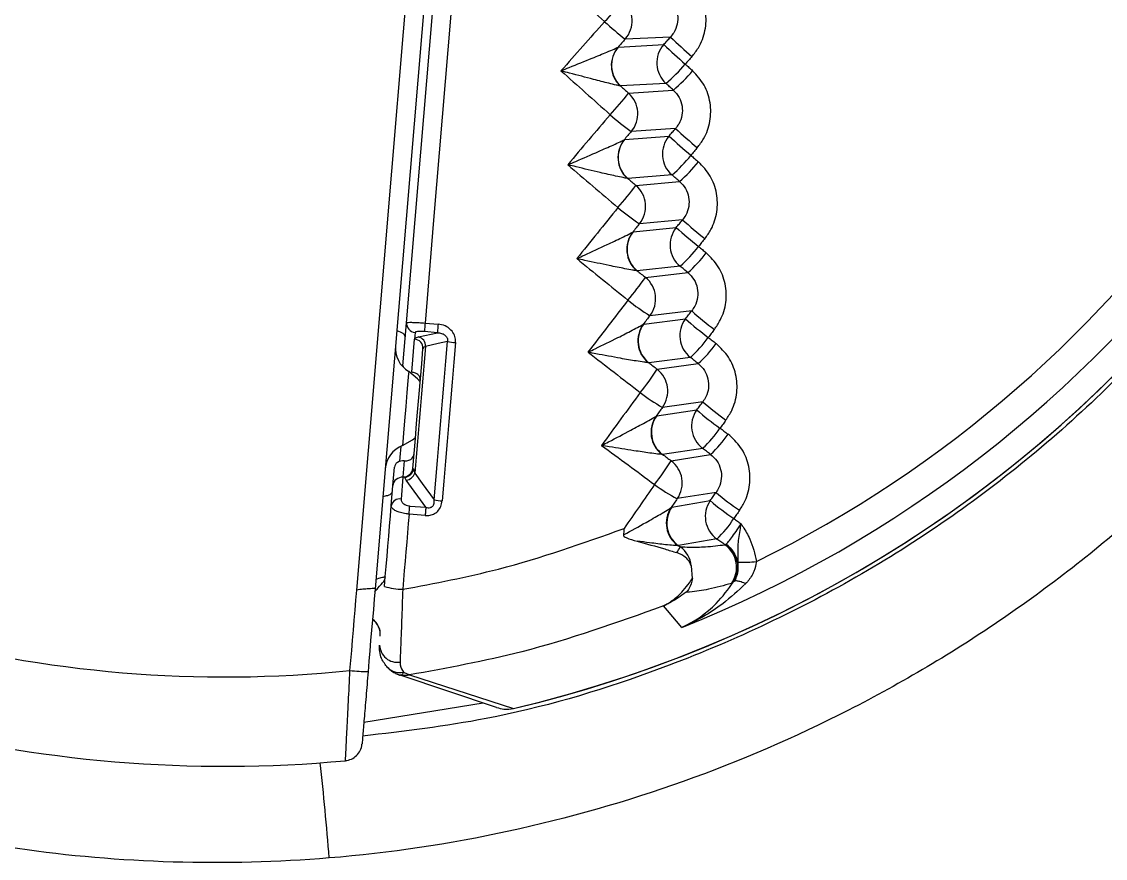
# Model space of a CAD drawing. Extents: x 14.8 to 109.8, y 1.6 to 86.6.
# Drawn here: x 76.716 to 77.893, y 33.568 to 34.477 of the extents above; entities that cross this region are included whole.
import ezdxf

# ---------------------------------------------------------------- set-up
doc = ezdxf.new("R2010")
doc.units = 0
doc.header["$MEASUREMENT"] = 0
doc.layers.add('OBJECT', color=7, linetype='CONTINUOUS')

msp = doc.modelspace()

# ---------------------------------------------------------------- linework, layer by layer
at = {"layer": 'OBJECT'}
for p, q in [((77.4204, 34.4597), (77.3713, 34.4576)), ((77.3635, 34.4488), (77.3639, 34.4489)), ((77.3639, 34.4489), (77.4132, 34.4517)), ((77.3663, 34.4067), (77.3659, 34.4068)), ((77.4155, 34.4095), (77.3663, 34.4067)), ((77.375, 34.399), (77.4235, 34.4022)), ((77.4259, 34.3605), (77.3778, 34.3573)), ((77.3702, 34.3484), (77.3707, 34.3485)), ((77.3707, 34.3485), (77.4188, 34.3523)), ((77.374, 34.3063), (77.3737, 34.3064)), ((77.4222, 34.3101), (77.374, 34.3063)), ((77.3829, 34.2988), (77.4303, 34.3031)), ((77.3799, 34.2482), (77.4267, 34.253)), ((77.4336, 34.2615), (77.3867, 34.2572)), ((77.3794, 34.2481), (77.3799, 34.2482)), ((77.3842, 34.2062), (77.3838, 34.2062)), ((77.431, 34.211), (77.3842, 34.2062)), ((77.3933, 34.1988), (77.4393, 34.2041)), ((77.4435, 34.1626), (77.398, 34.1573)), ((77.13, 34.1029), (77.1339, 34.1497)), ((77.154, 34.1493), (77.1681, 34.1481)), ((77.3909, 34.148), (77.3915, 34.1482)), ((77.3915, 34.1482), (77.4368, 34.154)), ((77.1431, 34.1391), (77.1425, 34.132)), ((77.1467, 34.1343), (77.1673, 34.1388)), ((77.1673, 34.1388), (77.1532, 34.14)), ((77.1395, 34.096), (77.1425, 34.132)), ((77.4421, 34.112), (77.3968, 34.1063)), ((77.3968, 34.1063), (77.3963, 34.1064)), ((77.406, 34.0992), (77.4506, 34.1054)), ((77.4055, 34.0486), (77.4491, 34.0551)), ((77.4556, 34.0639), (77.4117, 34.0578)), ((77.4048, 34.0483), (77.4055, 34.0486)), ((77.1295, 34.0164), (77.1295, 34.0163)), ((77.4118, 34.0068), (77.4112, 34.0068)), ((77.4554, 34.0133), (77.4118, 34.0068)), ((77.4211, 33.9999), (77.464, 34.0068)), ((77.1314, 33.9997), (77.1299, 33.9824)), ((77.1191, 33.9731), (77.1208, 33.993)), ((77.1299, 33.9819), (77.1279, 33.9583)), ((77.1304, 33.9819), (77.1299, 33.9824)), ((77.1299, 33.9824), (77.1299, 33.9819)), ((77.1299, 33.9819), (77.1304, 33.9819)), ((77.1318, 33.9819), (77.1304, 33.9819)), ((77.1407, 33.9915), (77.1415, 33.9909)), ((77.1415, 33.9909), (77.143, 33.9864)), ((77.1173, 33.951), (77.1191, 33.9731)), ((77.1548, 33.9493), (77.1336, 33.9786)), ((77.4699, 33.9655), (77.4278, 33.9587)), ((77.1373, 33.9507), (77.1548, 33.9493)), ((77.4211, 33.949), (77.4219, 33.9493)), ((77.4219, 33.9493), (77.4636, 33.9566)), ((77.1541, 33.9405), (77.1366, 33.9419)), ((77.4709, 33.9149), (77.4291, 33.9077)), ((77.4291, 33.9077), (77.4285, 33.9077)), ((77.4291, 33.9077), (77.4309, 33.9064)), ((77.4796, 33.9087), (77.4807, 33.9092)), ((77.4807, 33.9092), (77.4808, 33.9093)), ((77.4443, 33.8719), (77.4431, 33.8857)), ((77.489, 33.8684), (77.4866, 33.8667)), ((77.2317, 33.7321), (77.1269, 33.7671)), ((77.137, 33.7673), (77.2501, 33.7309)), ((77.0875, 33.7162), (77.2171, 33.737))]:
    msp.add_line(p, q, dxfattribs=at)
at = {"layer": 'OBJECT', "flags": 128}
for points in [[(77.0798, 33.8595), (77.0925, 34.011), (77.1052, 34.1626), (77.1179, 34.3141), (77.1306, 34.4656), (77.1433, 34.617), (77.1561, 34.7684), (77.1688, 34.9198), (77.1815, 35.0711)], [(77.201, 35.0684), (77.1884, 34.9176), (77.1757, 34.7667), (77.163, 34.6158), (77.1504, 34.4649), (77.1377, 34.3139), (77.125, 34.1629), (77.1123, 34.0119), (77.0997, 33.8609)], [(77.1339, 34.1497), (77.1433, 34.2616), (77.1527, 34.3734), (77.1621, 34.4853), (77.1715, 34.5973), (77.1809, 34.7092), (77.1903, 34.8212), (77.1997, 34.9332), (77.2091, 35.0452)], [(77.229, 35.0435), (77.2196, 34.9317), (77.2103, 34.8198), (77.2009, 34.708), (77.1915, 34.5962), (77.1821, 34.4845), (77.1727, 34.3727), (77.1633, 34.261), (77.154, 34.1493)], [(77.4132, 34.4517), (77.4141, 34.4527), (77.415, 34.4537), (77.4159, 34.4547), (77.4168, 34.4557), (77.4177, 34.4567), (77.4186, 34.4577), (77.4195, 34.4587), (77.4204, 34.4597)], [(77.4437, 34.4386), (77.4428, 34.4376), (77.4419, 34.4366), (77.441, 34.4355), (77.4401, 34.4345), (77.4392, 34.4335), (77.4383, 34.4325), (77.4374, 34.4315), (77.4364, 34.4305)], [(77.4364, 34.4305), (77.4374, 34.4296), (77.4385, 34.4287), (77.4395, 34.4278), (77.4405, 34.4269), (77.4415, 34.426), (77.4425, 34.4251), (77.4435, 34.4241), (77.4445, 34.4232)], [(77.4235, 34.4022), (77.4225, 34.4031), (77.4215, 34.404), (77.4205, 34.4049), (77.4195, 34.4059), (77.4185, 34.4068), (77.4175, 34.4077), (77.4165, 34.4086), (77.4155, 34.4095)], [(77.4188, 34.3523), (77.4197, 34.3533), (77.4206, 34.3543), (77.4215, 34.3554), (77.4223, 34.3564), (77.4232, 34.3574), (77.4241, 34.3585), (77.425, 34.3595), (77.4259, 34.3605)], [(77.4496, 34.3397), (77.4487, 34.3387), (77.4479, 34.3376), (77.447, 34.3366), (77.4461, 34.3356), (77.4452, 34.3345), (77.4443, 34.3335), (77.4434, 34.3325), (77.4426, 34.3314)], [(77.4426, 34.3314), (77.4436, 34.3305), (77.4446, 34.3297), (77.4456, 34.3288), (77.4467, 34.3279), (77.4477, 34.327), (77.4487, 34.3261), (77.4497, 34.3252), (77.4508, 34.3244)], [(77.4303, 34.3031), (77.4293, 34.304), (77.4283, 34.3049), (77.4273, 34.3057), (77.4262, 34.3066), (77.4252, 34.3075), (77.4242, 34.3084), (77.4232, 34.3093), (77.4222, 34.3101)], [(77.4267, 34.253), (77.4275, 34.2541), (77.4284, 34.2551), (77.4293, 34.2562), (77.4301, 34.2572), (77.431, 34.2583), (77.4318, 34.2593), (77.4327, 34.2604), (77.4336, 34.2615)], [(77.4578, 34.241), (77.4569, 34.2399), (77.4561, 34.2388), (77.4552, 34.2378), (77.4543, 34.2367), (77.4535, 34.2357), (77.4526, 34.2346), (77.4518, 34.2336), (77.4509, 34.2325)], [(77.4509, 34.2325), (77.4519, 34.2317), (77.453, 34.2308), (77.454, 34.2299), (77.4551, 34.2291), (77.4561, 34.2282), (77.4572, 34.2274), (77.4582, 34.2265), (77.4592, 34.2256)], [(77.4393, 34.2041), (77.4383, 34.205), (77.4373, 34.2058), (77.4362, 34.2067), (77.4352, 34.2076), (77.4341, 34.2084), (77.4331, 34.2093), (77.4321, 34.2101), (77.431, 34.211)], [(77.4368, 34.154), (77.4376, 34.155), (77.4385, 34.1561), (77.4393, 34.1572), (77.4401, 34.1583), (77.441, 34.1593), (77.4418, 34.1604), (77.4426, 34.1615), (77.4435, 34.1626)], [(77.154, 34.1493), (77.1538, 34.1476), (77.1537, 34.146), (77.1536, 34.1445), (77.1535, 34.1432), (77.1534, 34.142), (77.1533, 34.1411), (77.1532, 34.1404), (77.1532, 34.14)], [(77.1681, 34.1481), (77.1679, 34.1464), (77.1678, 34.1449), (77.1677, 34.1434), (77.1676, 34.142), (77.1675, 34.1409), (77.1674, 34.1399), (77.1673, 34.1392), (77.1673, 34.1388)], [(77.4681, 34.1424), (77.4673, 34.1413), (77.4665, 34.1403), (77.4656, 34.1392), (77.4648, 34.1381), (77.464, 34.137), (77.4631, 34.1359), (77.4623, 34.1349), (77.4614, 34.1338)], [(77.1545, 34.124), (77.1531, 34.1068), (77.1517, 34.0896), (77.1502, 34.0724), (77.1488, 34.0552), (77.1473, 34.038), (77.1459, 34.0208), (77.1444, 34.0036), (77.143, 33.9864)], [(77.1784, 34.1292), (77.1683, 34.1271), (77.1545, 34.124)], [(77.1639, 33.9573), (77.1657, 33.9788), (77.1675, 34.0003), (77.1693, 34.0218), (77.1711, 34.0433), (77.1729, 34.0648), (77.1748, 34.0863), (77.1766, 34.1078), (77.1784, 34.1292)], [(77.187, 34.1283), (77.1852, 34.1068), (77.1834, 34.0853), (77.1816, 34.0638), (77.1798, 34.0423), (77.1779, 34.0208), (77.1761, 33.9993), (77.1743, 33.9778), (77.1725, 33.9563)], [(77.4614, 34.1338), (77.4625, 34.133), (77.4636, 34.1321), (77.4646, 34.1313), (77.4657, 34.1305), (77.4668, 34.1296), (77.4678, 34.1288), (77.4689, 34.1279), (77.47, 34.1271)], [(77.1407, 33.9915), (77.1421, 34.0077), (77.1435, 34.0239), (77.1448, 34.0402), (77.1462, 34.0564), (77.1475, 34.0726), (77.1489, 34.0889), (77.1503, 34.1051), (77.1516, 34.1213)], [(77.4506, 34.1054), (77.4495, 34.1062), (77.4485, 34.107), (77.4474, 34.1079), (77.4463, 34.1087), (77.4453, 34.1095), (77.4442, 34.1104), (77.4431, 34.1112), (77.4421, 34.112)], [(77.1362, 34.0967), (77.136, 34.0944), (77.1354, 34.0865), (77.1343, 34.0739), (77.133, 34.0588), (77.1317, 34.0432), (77.1306, 34.0297), (77.1298, 34.0203), (77.1295, 34.0164)], [(77.1486, 34.0856), (77.1459, 34.0888), (77.1362, 34.0967)], [(77.4491, 34.0551), (77.4499, 34.0562), (77.4507, 34.0573), (77.4515, 34.0584), (77.4523, 34.0595), (77.4532, 34.0606), (77.454, 34.0617), (77.4548, 34.0628), (77.4556, 34.0639)], [(77.4807, 34.0441), (77.4799, 34.043), (77.4791, 34.0419), (77.4783, 34.0408), (77.4775, 34.0397), (77.4766, 34.0386), (77.4758, 34.0375), (77.475, 34.0364), (77.4742, 34.0353)], [(77.4742, 34.0353), (77.4753, 34.0345), (77.4764, 34.0337), (77.4774, 34.0329), (77.4785, 34.0321), (77.4796, 34.0313), (77.4807, 34.0304), (77.4818, 34.0296), (77.4829, 34.0288)], [(77.1295, 34.0163), (77.1403, 34.0224), (77.1436, 34.0252)], [(77.1275, 34.0154), (77.1266, 34.0038), (77.1262, 33.9991)], [(77.464, 34.0068), (77.4629, 34.0077), (77.4619, 34.0085), (77.4608, 34.0093), (77.4597, 34.0101), (77.4586, 34.0109), (77.4575, 34.0117), (77.4564, 34.0125), (77.4554, 34.0133)], [(77.143, 33.9864), (77.1509, 33.9753), (77.1639, 33.9573)], [(77.4636, 33.9566), (77.4644, 33.9577), (77.4652, 33.9588), (77.466, 33.9599), (77.4668, 33.961), (77.4676, 33.9621), (77.4683, 33.9633), (77.4691, 33.9644), (77.4699, 33.9655)], [(77.1099, 33.8633), (77.1108, 33.8743), (77.1117, 33.8852), (77.1127, 33.8962), (77.1136, 33.9071), (77.1145, 33.9181), (77.1154, 33.929), (77.1163, 33.94), (77.1173, 33.951)], [(77.1366, 33.9419), (77.1367, 33.9432), (77.1368, 33.9445), (77.1369, 33.9457), (77.137, 33.9469), (77.1371, 33.948), (77.1372, 33.949), (77.1372, 33.9499), (77.1373, 33.9507)], [(77.1548, 33.9493), (77.1547, 33.9485), (77.1547, 33.9475), (77.1546, 33.9465), (77.1545, 33.9454), (77.1544, 33.9442), (77.1543, 33.943), (77.1542, 33.9417), (77.1541, 33.9405)], [(77.1366, 33.9419), (77.1357, 33.9317), (77.1349, 33.9215), (77.134, 33.9113), (77.1331, 33.9011), (77.1323, 33.8909), (77.1314, 33.8807), (77.1306, 33.8705), (77.1297, 33.8603)], [(77.4955, 33.9461), (77.4947, 33.945), (77.4939, 33.9438), (77.4931, 33.9427), (77.4923, 33.9416), (77.4915, 33.9405), (77.4907, 33.9394), (77.4899, 33.9383), (77.4891, 33.9371)], [(77.4891, 33.9371), (77.4902, 33.9364), (77.4912, 33.9357), (77.4922, 33.935), (77.4932, 33.9343), (77.4942, 33.9335), (77.4952, 33.9328), (77.4962, 33.9321), (77.4972, 33.9314)], [(77.4796, 33.9087), (77.4785, 33.9095), (77.4774, 33.9102), (77.4763, 33.911), (77.4752, 33.9118), (77.4741, 33.9126), (77.473, 33.9134), (77.4719, 33.9141), (77.4709, 33.9149)], [(77.0724, 33.7721), (77.0733, 33.783), (77.0743, 33.794), (77.0752, 33.8049), (77.0761, 33.8158), (77.077, 33.8267), (77.0779, 33.8377), (77.0788, 33.8486), (77.0798, 33.8595)], [(77.0997, 33.8609), (77.0987, 33.8497), (77.0978, 33.8384), (77.0968, 33.8271), (77.0959, 33.8159), (77.0949, 33.8046), (77.094, 33.7934), (77.093, 33.7821), (77.0921, 33.7708)], [(77.4328, 33.8189), (77.4172, 33.8371), (77.4128, 33.8422)]]:
    msp.add_lwpolyline(points, dxfattribs=at)
at = {"layer": 'OBJECT'}
for centre, radius, start, end in [((76.9343, 35.0682), 1.378, 350.03, 254.0355), ((76.9343, 35.0682), 1.3741, 355.2018, 247.118), ((76.9343, 35.0682), 1.374, 283.2857, 247.118), ((76.9343, 35.0682), 1.3451, 291.7504, 58.6533), ((76.9343, 35.0682), 1.3126, 296.1985, 54.2052), ((76.9343, 35.0682), 1.3741, 283.2857, 355.2018), ((77.0107, 34.8018), 0.4692, 316.118, 319.8615), ((77.3486, 34.4775), 0.0302, 318.6946, 46.3752), ((77.5825, 34.7294), 0.3443, 227.2716, 232.1514), ((78.1922, 35.2855), 1.1303, 226.9362, 228.5315), ((77.3864, 34.4291), 0.0302, 139.1517, 227.5046), ((77.3866, 34.429), 0.0302, 138.7103, 227.6936), ((77.4358, 34.4318), 0.0302, 138.7098, 227.694), ((78.1259, 35.2114), 1.0418, 226.8291, 228.5599), ((77.305, 34.5403), 0.1713, 310.1783, 320.1075), ((77.3147, 34.5316), 0.1691, 310.0707, 320.1325), ((77.052, 34.6547), 0.412, 317.337, 321.6222), ((77.3547, 34.3766), 0.0302, 320.0288, 47.708), ((77.5447, 34.5894), 0.286, 228.4231, 234.2834), ((77.8798, 34.8541), 0.6706, 227.3962, 230.0966), ((77.3936, 34.3291), 0.0302, 140.5625, 228.8058), ((77.3938, 34.3291), 0.0302, 140.043, 229.0273), ((77.4419, 34.3329), 0.0302, 140.0426, 229.0277), ((77.8524, 34.822), 0.6392, 227.2907, 230.1237), ((77.3193, 34.4292), 0.1574, 310.8311, 321.5807), ((77.3289, 34.4209), 0.1554, 310.7222, 321.6072), ((77.0849, 34.5206), 0.3715, 318.5661, 323.3433), ((77.3632, 34.276), 0.0302, 321.3624, 49.0416), ((77.5213, 34.46), 0.2434, 229.5689, 236.4371), ((77.4502, 34.2342), 0.0302, 141.3773, 230.3603), ((77.7363, 34.5938), 0.4604, 227.742, 231.6914), ((77.7532, 34.6145), 0.4762, 227.8468, 231.6648), ((77.4032, 34.2294), 0.0302, 141.974, 230.1073), ((77.4035, 34.2294), 0.0302, 141.3759, 230.3609), ((77.3345, 34.3201), 0.1456, 311.5008, 323.0487), ((77.3442, 34.3121), 0.144, 311.3911, 323.0739), ((77.1131, 34.3949), 0.3419, 319.8051, 325.0227), ((77.3741, 34.1756), 0.0302, 322.6956, 50.3747), ((77.5082, 34.3378), 0.2114, 230.7137, 238.6065), ((77.6889, 34.4378), 0.3688, 228.2865, 233.2372), ((77.1438, 34.149), 0.00992, 175.6431, 265.6374), ((77.4152, 34.13), 0.0302, 143.3859, 231.4099), ((77.4155, 34.13), 0.0302, 142.7103, 231.6939), ((77.4608, 34.1357), 0.0302, 142.7102, 231.694), ((77.6761, 34.4215), 0.359, 228.1806, 233.2664), ((77.1517, 34.1224), 0.03, 175.2018, 238.8875), ((77.1417, 34.1221), 0.00992, 355.6423, 85.6379), ((77.1442, 34.1243), 0.0104, 358.7368, 75.8963), ((77.1953, 34.2386), 0.1107, 261.1992, 265.6864), ((77.3509, 34.2126), 0.1358, 312.1896, 324.5065), ((77.3606, 34.205), 0.1343, 312.0796, 324.532), ((77.1393, 34.2746), 0.3193, 321.0491, 326.6669), ((77.3873, 34.0755), 0.0302, 324.0291, 51.7082), ((77.5028, 34.2206), 0.1865, 231.8578, 240.7903), ((77.4735, 34.0374), 0.0302, 144.0433, 233.0271), ((77.6435, 34.2757), 0.2941, 228.6102, 234.8433), ((77.6538, 34.2896), 0.3004, 228.715, 234.8158), ((77.4295, 34.0309), 0.0302, 144.7973, 232.7149), ((77.4299, 34.0309), 0.0302, 144.0429, 233.0275), ((77.3687, 34.1066), 0.1273, 312.8946, 325.9577), ((77.3785, 34.0993), 0.126, 312.7843, 325.9827), ((77.1405, 33.9884), 0.03, 111.5161, 175.2018), ((77.164, 34.1589), 0.3023, 322.3047, 328.2694), ((77.403, 33.9758), 0.0302, 325.3624, 53.0415), ((77.1308, 33.9924), 0.00998, 265.0927, 355.0919), ((77.1311, 33.9912), 0.0128, 281.3735, 337.9123), ((77.5035, 34.1071), 0.1666, 232.9997, 242.987), ((77.1263, 33.9492), 0.00923, 80.0708, 168.9283), ((77.6356, 34.157), 0.2532, 229.1324, 236.399), ((77.1794, 34.0491), 0.0931, 260.4449, 265.7794), ((77.4462, 33.9322), 0.0303, 146.2079, 234.0213), ((77.4467, 33.9322), 0.0302, 145.3766, 234.3598), ((77.4884, 33.9394), 0.0302, 145.3765, 234.3599), ((77.6267, 34.1443), 0.2487, 229.0273, 236.4277), ((77.3882, 34.0017), 0.1199, 313.6176, 327.4027), ((77.3885, 33.9271), 0.0473, 325.0424, 333.9805), ((77.4133, 33.8821), 0.03, 6.9345, 54.0622), ((77.462, 33.8842), 0.0302, 324.5027, 54.3426), ((77.4634, 33.8844), 0.0302, 328.0088, 55.0878), ((77.5, 34.0025), 0.1129, 266.9984, 277.0293), ((77.1309, 33.934), 0.0737, 253.4391, 269.074), ((77.0854, 33.811), 0.02, 355.2018, 54.8799), ((77.0857, 33.8115), 0.0197, 355.3279, 55.3245), ((76.9364, 35.0931), 1.328, 254.5248, 275.8788), ((77.1238, 33.8003), 0.0192, 181.925, 279.1171), ((77.0981, 34.0198), 0.249, 264.0788, 268.6168), ((77.1264, 33.7883), 0.0184, 224.9546, 282.6927), ((77.1307, 33.7868), 0.0198, 244.3159, 263.0909), ((77.1319, 33.7971), 0.0302, 263.307, 279.7977), ((76.936, 35.0882), 1.4201, 255.0928, 275.3108), ((73.7906, 33.315), 3.2691, 4.4502, 6.27), ((77.0674, 33.6743), 0.00000703, 263.6158, 287.8054)]:
    msp.add_arc(centre, radius, start, end, dxfattribs=at)
for centre, major_axis, ratio, start_param, end_param in [((79.1115, 34.8855), (20.3359, -18.9419), 0.054031, 4.673424, 4.676002), ((79.6863, 34.8372), (14.4234, 16.0408), 0.069645, 1.655781, 1.6591), ((79.7086, 34.8173), (14.421, 16.0108), 0.069677, 1.655899, 1.656443), ((79.0327, 34.8921), (21.4072, -19.0303), 0.052421, 4.678087, 4.680588), ((79.0526, 34.9144), (21.4098, -19.0004), 0.052395, 4.680093, 4.6805), ((79.7202, 34.8344), (13.8065, 16.0941), 0.070854, 1.659966, 1.663341), ((79.743, 34.815), (13.8042, 16.0641), 0.070892, 1.660084, 1.660638), ((78.9474, 34.8992), (22.5468, -19.1245), 0.050784, 4.682769, 4.685191), ((78.9668, 34.922), (22.5494, -19.0946), 0.050755, 4.684713, 4.685107), ((79.752, 34.8317), (13.2099, 16.1456), 0.072024, 1.664101, 1.667531), ((79.7752, 34.8128), (13.2075, 16.1156), 0.072069, 1.664218, 1.664783), ((78.8549, 34.907), (23.7627, -19.2252), 0.049119, 4.687465, 4.689808), ((78.8738, 34.9302), (23.7653, -19.1953), 0.049087, 4.689347, 4.689729), ((79.7817, 34.8292), (12.6319, 16.1955), 0.073156, 1.668184, 1.671668), ((79.8053, 34.8109), (12.6295, 16.1656), 0.073207, 1.668301, 1.668876), ((78.7543, 34.9155), (25.0644, -19.333), 0.047428, 4.692175, 4.694437), ((77.14, 34.1021), (0.00996, -0.00084), 0.612418, 3.141593, 3.362164), ((78.7726, 34.9391), (25.067, -19.3031), 0.047394, 4.693994, 4.694362), ((79.8096, 34.8269), (12.071, 16.244), 0.074248, 1.672213, 1.675748), ((79.8336, 34.8091), (12.0686, 16.214), 0.074305, 1.67233, 1.672914), ((78.6445, 34.9247), (26.4628, -19.449), 0.045712, 4.696895, 4.699075), ((78.6623, 34.9487), (26.4654, -19.4191), 0.045676, 4.69865, 4.699004), ((77.1307, 33.9922), (0.00996, -0.00084), 0.756736, 1.570796, 3.141593), ((77.1291, 33.9722), (0.00996, -0.00084), 0.972782, 1.570796, 3.141593), ((79.8356, 34.8247), (11.5259, 16.2911), 0.0753, 1.676185, 1.679115), ((79.86, 34.8075), (11.5235, 16.2611), 0.075364, 1.676301, 1.676895)]:
    msp.add_ellipse(centre, major_axis=major_axis, ratio=ratio, start_param=start_param, end_param=end_param, dxfattribs=at)
for points, knots in [([(77.0499, 33.5686), (76.9938, 33.564), (76.9373, 33.5625), (76.8233, 33.5659), (76.767, 33.5708), (76.5999, 33.5946), (76.491, 33.6227), (76.2782, 33.7039), (76.1782, 33.7557), (76.0379, 33.8492), (75.9927, 33.883), (75.9056, 33.9563), (75.8645, 33.9951), (75.7483, 34.1175), (75.6804, 34.2071), (75.6078, 34.3293), (75.5939, 34.3541), (75.5678, 34.4043), (75.5555, 34.4297), (75.5208, 34.5066), (75.5006, 34.559), (75.466, 34.666), (75.4516, 34.7206), (75.4346, 34.8041), (75.4297, 34.8322), (75.4216, 34.8883), (75.4183, 34.9164), (75.4108, 35.0008), (75.409, 35.0573), (75.4117, 35.1705), (75.4163, 35.2275), (75.424, 35.284)], [0, 0, 0, 0, 0.0625, 0.0625, 0.125, 0.125, 0.25, 0.25, 0.375, 0.375, 0.4375, 0.4375, 0.5, 0.5, 0.625, 0.625, 0.65625, 0.65625, 0.6875, 0.6875, 0.75, 0.75, 0.8125, 0.8125, 0.84375, 0.84375, 0.875, 0.875, 0.9375, 0.9375, 1, 1, 1, 1]), ([(77.4437, 34.4386), (77.4462, 34.4417), (77.4528, 34.4501), (77.459, 34.4668), (77.4596, 34.4871), (77.4537, 34.5069), (77.4448, 34.5171), (77.4404, 34.5222)], [0, 0, 0, 0, 0.128855, 0.347093, 0.564711, 0.782358, 1, 1, 1, 1]), ([(77.419, 34.5015), (77.4212, 34.4989), (77.4256, 34.4939), (77.4286, 34.484), (77.4282, 34.4738), (77.425, 34.4655), (77.4217, 34.4613), (77.4204, 34.4597)], [0, 0, 0, 0, 0.216854, 0.433659, 0.651076, 0.870159, 1, 1, 1, 1]), ([(78.1779, 34.4744), (78.1736, 34.4654), (78.1518, 34.4204), (78.0894, 34.3092), (77.9729, 34.1523), (77.8052, 33.991), (77.6124, 33.8605), (77.4148, 33.7711), (77.2374, 33.7187), (77.1312, 33.7062), (77.0862, 33.7009)], [0, 0, 0, 0, 0.021473, 0.107444, 0.273232, 0.43902, 0.604807, 0.770594, 0.90296, 1, 1, 1, 1]), ([(77.3015, 34.4232), (77.3016, 34.4232), (77.3046, 34.4244), (77.3161, 34.429), (77.3331, 34.4359), (77.3496, 34.4427), (77.3578, 34.4462), (77.3618, 34.448), (77.3628, 34.4485), (77.3635, 34.4488)], [0, 0, 0, 0, 0.0041172, 0.1284355, 0.4891971, 0.7338988, 0.8761244, 0.9195606, 1, 1, 1, 1]), ([(78.2896, 34.4181), (78.2609, 34.3587), (78.2284, 34.3015), (78.1741, 34.2191), (78.155, 34.192), (78.1154, 34.1397), (78.0948, 34.1142), (78.0309, 34.0402), (77.9853, 33.9938), (77.9124, 33.9287), (77.8874, 33.9077), (77.8359, 33.8673), (77.8092, 33.8477), (77.7278, 33.7919), (77.6716, 33.7586), (77.5557, 33.6995), (77.4959, 33.6737), (77.3727, 33.6297), (77.309, 33.6115), (77.1806, 33.5837), (77.1157, 33.574), (77.0499, 33.5686)], [0, 0, 0, 0, 0.125, 0.125, 0.1875, 0.1875, 0.25, 0.25, 0.375, 0.375, 0.4375, 0.4375, 0.5, 0.5, 0.625, 0.625, 0.75, 0.75, 0.875, 0.875, 1, 1, 1, 1]), ([(77.3659, 34.4068), (77.3652, 34.4069), (77.3642, 34.4071), (77.36, 34.408), (77.3515, 34.4101), (77.3343, 34.4145), (77.3167, 34.4191), (77.3048, 34.4223), (77.3016, 34.4232), (77.3015, 34.4232)], [0, 0, 0, 0, 0.080384, 0.12385, 0.26605, 0.510738, 0.871541, 0.995883, 1, 1, 1, 1]), ([(77.4496, 34.3397), (77.452, 34.3429), (77.4585, 34.3514), (77.4643, 34.3683), (77.4645, 34.3886), (77.4581, 34.4083), (77.449, 34.4183), (77.4445, 34.4232)], [0, 0, 0, 0, 0.129202, 0.34752, 0.565062, 0.782531, 1, 1, 1, 1]), ([(77.4235, 34.4022), (77.4258, 34.3997), (77.4304, 34.3948), (77.4335, 34.3849), (77.4334, 34.3748), (77.4304, 34.3664), (77.4271, 34.3621), (77.4259, 34.3605)], [0, 0, 0, 0, 0.216442, 0.432968, 0.650363, 0.8697, 1, 1, 1, 1]), ([(77.3089, 34.3211), (77.309, 34.3212), (77.3119, 34.3224), (77.3231, 34.3272), (77.3399, 34.3345), (77.3563, 34.3418), (77.3645, 34.3455), (77.3685, 34.3474), (77.3695, 34.348), (77.3702, 34.3484)], [0, 0, 0, 0, 0.004121, 0.124212, 0.486455, 0.732579, 0.875515, 0.918975, 1, 1, 1, 1]), ([(77.4578, 34.241), (77.4601, 34.2442), (77.4664, 34.2529), (77.4718, 34.2699), (77.4715, 34.2902), (77.4647, 34.3097), (77.4554, 34.3195), (77.4508, 34.3244)], [0, 0, 0, 0, 0.129539, 0.347951, 0.565414, 0.782707, 1, 1, 1, 1]), ([(77.3737, 34.3064), (77.3729, 34.3065), (77.3718, 34.3066), (77.3676, 34.3075), (77.359, 34.3093), (77.3416, 34.3133), (77.3239, 34.3175), (77.312, 34.3204), (77.309, 34.3211), (77.3089, 34.3211)], [0, 0, 0, 0, 0.0809673, 0.1244583, 0.2673624, 0.5134741, 0.8757634, 0.9958776, 1, 1, 1, 1]), ([(77.4303, 34.3031), (77.4327, 34.3007), (77.4373, 34.2958), (77.4407, 34.286), (77.4408, 34.2759), (77.438, 34.2674), (77.4348, 34.2631), (77.4336, 34.2615)], [0, 0, 0, 0, 0.216022, 0.432261, 0.649647, 0.869245, 1, 1, 1, 1]), ([(77.3187, 34.2193), (77.3188, 34.2193), (77.3215, 34.2206), (77.3326, 34.2256), (77.3492, 34.2333), (77.3655, 34.241), (77.3736, 34.245), (77.3776, 34.2471), (77.3787, 34.2477), (77.3794, 34.2481)], [0, 0, 0, 0, 0.004126, 0.12037, 0.483936, 0.731358, 0.874949, 0.918425, 1, 1, 1, 1]), ([(77.3838, 34.2062), (77.383, 34.2063), (77.3819, 34.2064), (77.3776, 34.2071), (77.3689, 34.2087), (77.3514, 34.2123), (77.3336, 34.216), (77.3217, 34.2186), (77.3188, 34.2193), (77.3187, 34.2193)], [0, 0, 0, 0, 0.081502, 0.125018, 0.268574, 0.515982, 0.879601, 0.995871, 1, 1, 1, 1]), ([(77.4681, 34.1424), (77.4704, 34.1457), (77.4765, 34.1546), (77.4816, 34.1717), (77.4808, 34.192), (77.4735, 34.2113), (77.464, 34.2209), (77.4592, 34.2256)], [0, 0, 0, 0, 0.129876, 0.348388, 0.565779, 0.782887, 1, 1, 1, 1]), ([(77.4393, 34.2041), (77.4417, 34.2017), (77.4465, 34.197), (77.4501, 34.1873), (77.4504, 34.1772), (77.4477, 34.1686), (77.4446, 34.1642), (77.4435, 34.1626)], [0, 0, 0, 0, 0.2155832, 0.4315443, 0.6489178, 0.8687918, 1, 1, 1, 1]), ([(77.1339, 34.1497), (77.1341, 34.1498), (77.1344, 34.15), (77.137, 34.1502), (77.1415, 34.1501), (77.1474, 34.1498), (77.1518, 34.1495), (77.154, 34.1493)], [0, 0, 0, 0, 0.15754, 0.37138, 0.581335, 0.790213, 1, 1, 1, 1]), ([(77.187, 34.1283), (77.187, 34.1289), (77.1871, 34.1316), (77.1861, 34.1365), (77.1822, 34.1423), (77.1759, 34.1468), (77.1707, 34.1477), (77.1681, 34.1481)], [0, 0, 0, 0, 0.065932, 0.260665, 0.484644, 0.743024, 1, 1, 1, 1]), ([(77.3309, 34.1177), (77.331, 34.1178), (77.3336, 34.119), (77.3445, 34.1243), (77.3609, 34.1323), (77.3771, 34.1405), (77.3851, 34.1448), (77.3891, 34.1469), (77.3902, 34.1476), (77.3909, 34.148)], [0, 0, 0, 0, 0.004131, 0.116918, 0.481651, 0.73024, 0.874432, 0.917924, 1, 1, 1, 1]), ([(77.1326, 34.1341), (77.1323, 34.1351), (77.1316, 34.1371), (77.1278, 34.1396), (77.124, 34.1407), (77.1232, 34.141)], [0, 0, 0, 0, 0.437835, 0.876053, 1, 1, 1, 1]), ([(77.1532, 34.14), (77.1521, 34.1401), (77.1499, 34.1402), (77.1469, 34.1402), (77.1446, 34.1399), (77.1433, 34.1395), (77.1432, 34.1392), (77.1431, 34.1391)], [0, 0, 0, 0, 0.20787, 0.415641, 0.625758, 0.840979, 1, 1, 1, 1]), ([(77.1673, 34.1388), (77.1689, 34.1387), (77.1715, 34.1384), (77.1744, 34.1371), (77.1762, 34.1358), (77.1772, 34.1346), (77.1781, 34.1329), (77.1785, 34.1315), (77.1785, 34.1302), (77.1784, 34.1296), (77.1784, 34.1292)], [0, 0, 0, 0, 0.290909, 0.488469, 0.556801, 0.6924, 0.763928, 0.894916, 0.93884, 1, 1, 1, 1]), ([(77.1425, 34.132), (77.1426, 34.1323), (77.1429, 34.1332), (77.1452, 34.1339), (77.1467, 34.1343)], [0, 0, 0, 0, 0.34224, 1, 1, 1, 1]), ([(77.1545, 34.124), (77.1535, 34.1235), (77.1519, 34.1227), (77.1517, 34.1217), (77.1516, 34.1213)], [0, 0, 0, 0, 0.657035, 1, 1, 1, 1]), ([(77.4807, 34.0441), (77.4829, 34.0475), (77.4888, 34.0565), (77.4935, 34.0737), (77.4922, 34.094), (77.4845, 34.1131), (77.4748, 34.1225), (77.47, 34.1271)], [0, 0, 0, 0, 0.13021, 0.348832, 0.566151, 0.78307, 1, 1, 1, 1]), ([(77.3963, 34.1064), (77.3955, 34.1064), (77.3944, 34.1065), (77.39, 34.1071), (77.3812, 34.1084), (77.3636, 34.1115), (77.3458, 34.1148), (77.3339, 34.1171), (77.331, 34.1177), (77.3309, 34.1177)], [0, 0, 0, 0, 0.081995, 0.125537, 0.269684, 0.518259, 0.88305, 0.99587, 1, 1, 1, 1]), ([(77.4506, 34.1054), (77.453, 34.103), (77.4579, 34.0984), (77.4616, 34.0888), (77.4622, 34.0787), (77.4597, 34.0701), (77.4567, 34.0656), (77.4556, 34.0639)], [0, 0, 0, 0, 0.215132, 0.430796, 0.648171, 0.86834, 1, 1, 1, 1]), ([(77.1488, 34.0878), (77.1487, 34.089), (77.1484, 34.0916), (77.1461, 34.0938), (77.1436, 34.0951), (77.1418, 34.0956), (77.1403, 34.0959), (77.1396, 34.0959), (77.1395, 34.096)], [0, 0, 0, 0, 0.322771, 0.65479, 0.780404, 0.90706, 0.979678, 1, 1, 1, 1]), ([(77.3456, 34.0165), (77.3457, 34.0165), (77.3482, 34.0178), (77.3589, 34.0233), (77.375, 34.0317), (77.391, 34.0404), (77.3991, 34.0448), (77.403, 34.0472), (77.4041, 34.0479), (77.4048, 34.0483)], [0, 0, 0, 0, 0.0041374, 0.1138776, 0.4796134, 0.7292368, 0.873963, 0.9174684, 1, 1, 1, 1]), ([(77.4955, 33.9461), (77.4976, 33.9495), (77.5033, 33.9586), (77.5076, 33.976), (77.5059, 33.9963), (77.4978, 34.0152), (77.4878, 34.0243), (77.4829, 34.0288)], [0, 0, 0, 0, 0.130547, 0.349286, 0.566537, 0.78326, 1, 1, 1, 1]), ([(77.1314, 33.9997), (77.1318, 33.9997), (77.1329, 33.9996), (77.1347, 33.9998), (77.1375, 34.0006), (77.1407, 34.0026), (77.1416, 34.0057), (77.1421, 34.0074)], [0, 0, 0, 0, 0.058371, 0.134694, 0.281013, 0.610761, 1, 1, 1, 1]), ([(77.4112, 34.0068), (77.4104, 34.0069), (77.4092, 34.0069), (77.4048, 34.0073), (77.396, 34.0085), (77.3782, 34.0111), (77.3603, 34.014), (77.3485, 34.016), (77.3457, 34.0165), (77.3456, 34.0165)], [0, 0, 0, 0, 0.082442, 0.126001, 0.270681, 0.520289, 0.886094, 0.99586, 1, 1, 1, 1]), ([(77.464, 34.0068), (77.4665, 34.0046), (77.4715, 34), (77.4754, 33.9906), (77.4762, 33.9804), (77.4739, 33.9718), (77.471, 33.9672), (77.4699, 33.9655)], [0, 0, 0, 0, 0.214666, 0.43003, 0.647409, 0.867885, 1, 1, 1, 1]), ([(77.1318, 33.9819), (77.1328, 33.982), (77.1349, 33.9824), (77.1378, 33.9842), (77.14, 33.9867), (77.1411, 33.989), (77.1414, 33.9905), (77.1414, 33.9908), (77.1415, 33.9909)], [0, 0, 0, 0, 0.226114, 0.452163, 0.680672, 0.918735, 0.988825, 1, 1, 1, 1]), ([(77.1336, 33.9786), (77.133, 33.9797), (77.1323, 33.9807), (77.1318, 33.9818), (77.1318, 33.9819)], [0, 0, 0, 0, 0.966996, 1, 1, 1, 1]), ([(77.1081, 33.9612), (77.11, 33.9615), (77.1144, 33.9623), (77.1178, 33.9642), (77.1183, 33.9657), (77.1185, 33.9662)], [0, 0, 0, 0, 0.311951, 0.725436, 1, 1, 1, 1]), ([(77.1279, 33.9583), (77.128, 33.9573), (77.1282, 33.9554), (77.1304, 33.9531), (77.1333, 33.9515), (77.1357, 33.9509), (77.137, 33.9508), (77.1373, 33.9507)], [0, 0, 0, 0, 0.299664, 0.565114, 0.758956, 0.953599, 1, 1, 1, 1]), ([(77.1366, 33.9419), (77.136, 33.942), (77.1333, 33.9422), (77.1286, 33.9431), (77.1231, 33.9449), (77.1202, 33.9465), (77.1181, 33.9484), (77.1172, 33.9497), (77.1173, 33.9507), (77.1173, 33.951)], [0, 0, 0, 0, 0.049252, 0.254229, 0.452444, 0.67539, 0.713802, 0.941349, 1, 1, 1, 1]), ([(77.1541, 33.9405), (77.1554, 33.9404), (77.1585, 33.9403), (77.1634, 33.9417), (77.1681, 33.945), (77.1715, 33.9501), (77.1722, 33.9542), (77.1725, 33.9563)], [0, 0, 0, 0, 0.150609, 0.340995, 0.543487, 0.772417, 1, 1, 1, 1]), ([(77.1548, 33.9493), (77.1556, 33.9491), (77.1573, 33.9487), (77.1594, 33.9489), (77.1611, 33.9497), (77.1622, 33.9505), (77.1632, 33.9519), (77.164, 33.9542), (77.164, 33.9561), (77.1639, 33.9573)], [0, 0, 0, 0, 0.1634634, 0.3497169, 0.4152453, 0.533404, 0.6203879, 0.7523825, 1, 1, 1, 1]), ([(77.3694, 33.9193), (77.3696, 33.9194), (77.3778, 33.9239), (77.3916, 33.9315), (77.4074, 33.9406), (77.4154, 33.9453), (77.4193, 33.9477), (77.4204, 33.9485), (77.4211, 33.949)], [0, 0, 0, 0, 0.010246, 0.418479, 0.697466, 0.859174, 0.907633, 1, 1, 1, 1]), ([(77.1297, 33.8603), (77.1646, 33.8669), (77.2464, 33.8823), (77.325, 33.9103), (77.37, 33.9263)], [0, 0, 0, 0, 0.425991, 1, 1, 1, 1]), ([(77.37, 33.9263), (77.37, 33.9261), (77.3698, 33.9238), (77.3696, 33.9214), (77.3694, 33.9193)], [0, 0, 0, 0, 0.090996, 1, 1, 1, 1]), ([(77.4808, 33.9093), (77.4811, 33.9096), (77.4823, 33.9106), (77.4853, 33.9142), (77.4902, 33.9208), (77.4944, 33.927), (77.4967, 33.9306), (77.4972, 33.9314)], [0, 0, 0, 0, 0.105876, 0.378061, 0.650347, 0.922853, 1, 1, 1, 1]), ([(77.4941, 33.8898), (77.4938, 33.8962), (77.4934, 33.908), (77.4955, 33.9219), (77.4969, 33.9296), (77.4972, 33.9313), (77.4972, 33.9314)], [0, 0, 0, 0, 0.485704, 0.887957, 0.994911, 1, 1, 1, 1]), ([(77.4972, 33.9314), (77.4972, 33.9313), (77.4979, 33.9302), (77.4986, 33.9291), (77.5019, 33.9239), (77.509, 33.9121), (77.5119, 33.8988), (77.5138, 33.8905)], [0, 0, 0, 0, 0.006286, 0.086229, 0.086339, 0.428299, 1, 1, 1, 1]), ([(77.3694, 33.9193), (77.3693, 33.9191), (77.3693, 33.9188), (77.3696, 33.9182), (77.3706, 33.9172), (77.3754, 33.9149), (77.3802, 33.9137), (77.3841, 33.9126)], [0, 0, 0, 0, 0.032868, 0.065762, 0.115512, 0.26537, 1, 1, 1, 1]), ([(77.3841, 33.9126), (77.3943, 33.9098), (77.4089, 33.9057), (77.4229, 33.9014), (77.4272, 33.9001)], [0, 0, 0, 0, 0.689486, 1, 1, 1, 1]), ([(77.4285, 33.9077), (77.4277, 33.9077), (77.4265, 33.9077), (77.422, 33.908), (77.4131, 33.9089), (77.3994, 33.9106), (77.3887, 33.912), (77.3841, 33.9126)], [0, 0, 0, 0, 0.116671, 0.178041, 0.382475, 0.735271, 1, 1, 1, 1]), ([(77.4431, 33.8857), (77.4421, 33.888), (77.4401, 33.8924), (77.434, 33.8974), (77.4291, 33.8993), (77.4272, 33.9001)], [0, 0, 0, 0, 0.373524, 0.747056, 1, 1, 1, 1]), ([(77.4309, 33.9064), (77.4343, 33.9063), (77.4439, 33.9059), (77.4608, 33.9063), (77.4727, 33.9078), (77.4796, 33.9087)], [0, 0, 0, 0, 0.18534, 0.529935, 1, 1, 1, 1]), ([(77.4808, 33.9093), (77.4811, 33.9091), (77.4841, 33.9068), (77.489, 33.9015), (77.4934, 33.8921), (77.4936, 33.8854), (77.4937, 33.8821)], [0, 0, 0, 0, 0.033567, 0.360199, 0.680102, 1, 1, 1, 1]), ([(77.4937, 33.8821), (77.4938, 33.8834), (77.494, 33.8861), (77.4941, 33.8886), (77.4941, 33.8898)], [0, 0, 0, 0, 0.51029, 1, 1, 1, 1]), ([(77.5138, 33.8905), (77.5131, 33.8868), (77.5115, 33.879), (77.5065, 33.8713), (77.5029, 33.8674), (77.5021, 33.8665)], [0, 0, 0, 0, 0.405971, 0.867338, 1, 1, 1, 1]), ([(77.4937, 33.8821), (77.4936, 33.8813), (77.4935, 33.88), (77.4929, 33.8762), (77.4917, 33.8728), (77.4906, 33.8704), (77.4904, 33.8699), (77.4904, 33.8697), (77.4905, 33.8696), (77.4906, 33.8696), (77.4906, 33.8696)], [0, 0, 0, 0, 0.145523, 0.275161, 0.797838, 0.850946, 0.896411, 0.93134, 0.966184, 1, 1, 1, 1]), ([(77.0994, 33.8577), (77.1005, 33.859), (77.1044, 33.8636), (77.1093, 33.8682), (77.1106, 33.872), (77.1108, 33.8736), (77.1108, 33.8736)], [0, 0, 0, 0, 0.181935, 0.652941, 0.992635, 1, 1, 1, 1]), ([(77.1005, 33.8712), (77.1027, 33.8719), (77.1072, 33.8733), (77.1103, 33.874), (77.1107, 33.8737), (77.1108, 33.8736)], [0, 0, 0, 0, 0.355912, 0.761347, 1, 1, 1, 1]), ([(77.4128, 33.8422), (77.4129, 33.8423), (77.4133, 33.8425), (77.4143, 33.843), (77.4168, 33.8444), (77.4226, 33.8481), (77.4328, 33.8561), (77.44, 33.866), (77.4443, 33.8719)], [0, 0, 0, 0, 0.00665, 0.03499, 0.085478, 0.209599, 0.526059, 1, 1, 1, 1]), ([(77.4328, 33.8189), (77.4329, 33.819), (77.4464, 33.8253), (77.4672, 33.839), (77.483, 33.8602), (77.489, 33.8684)], [0, 0, 0, 0, 0.005666, 0.618155, 1, 1, 1, 1]), ([(77.5021, 33.8665), (77.494, 33.8589), (77.4731, 33.8395), (77.4485, 33.8257), (77.4329, 33.819), (77.4328, 33.8189)], [0, 0, 0, 0, 0.388608, 0.994207, 1, 1, 1, 1]), ([(77.4443, 33.8719), (77.4434, 33.8682), (77.4419, 33.8622), (77.4386, 33.8583), (77.4374, 33.857), (77.4373, 33.857)], [0, 0, 0, 0, 0.634121, 0.992147, 1, 1, 1, 1]), ([(77.4866, 33.8667), (77.4785, 33.8644), (77.4646, 33.8604), (77.4472, 33.8579), (77.4386, 33.8571), (77.4373, 33.857)], [0, 0, 0, 0, 0.537337, 0.931355, 1, 1, 1, 1]), ([(77.4906, 33.8696), (77.4902, 33.8693), (77.4895, 33.8687), (77.4891, 33.8685), (77.489, 33.8684)], [0, 0, 0, 0, 0.680197, 1, 1, 1, 1]), ([(77.4906, 33.8696), (77.491, 33.8697), (77.4924, 33.8698), (77.4957, 33.8692), (77.4996, 33.8677), (77.5018, 33.8667), (77.5021, 33.8665)], [0, 0, 0, 0, 0.168193, 0.548744, 0.926996, 1, 1, 1, 1]), ([(77.0997, 33.8609), (77.0997, 33.8609), (77.0996, 33.8611), (77.0985, 33.8612), (77.0949, 33.861), (77.0897, 33.8606), (77.0843, 33.8601), (77.0809, 33.8597), (77.0798, 33.8595)], [0, 0, 0, 0, 0.0388116, 0.2513309, 0.4611778, 0.6720031, 0.8867022, 1, 1, 1, 1]), ([(77.1297, 33.8603), (77.1293, 33.8487), (77.1285, 33.8255), (77.1275, 33.7983), (77.127, 33.7863), (77.1268, 33.7813)], [0, 0, 0, 0, 0.370767, 0.742744, 1, 1, 1, 1]), ([(77.4373, 33.857), (77.4372, 33.8569), (77.4318, 33.8528), (77.4245, 33.8481), (77.4164, 33.8439), (77.414, 33.8428), (77.4131, 33.8424), (77.4129, 33.8423), (77.4128, 33.8422)], [0, 0, 0, 0, 0.0176759, 0.6998018, 0.905783, 0.9703757, 0.9862455, 1, 1, 1, 1]), ([(77.4128, 33.8422), (77.3619, 33.824), (77.2719, 33.7918), (77.1779, 33.7748), (77.137, 33.7673)], [0, 0, 0, 0, 0.5653, 1, 1, 1, 1]), ([(77.1133, 33.7753), (77.1109, 33.7784), (77.107, 33.7833), (77.1045, 33.7923), (77.1045, 33.7973), (77.1046, 33.7997)], [0, 0, 0, 0, 0.473863, 0.755147, 1, 1, 1, 1]), ([(77.0674, 33.6743), (77.0675, 33.6745), (77.0676, 33.6765), (77.0681, 33.6853), (77.0692, 33.7076), (77.0708, 33.7377), (77.0719, 33.7606), (77.0724, 33.7721)], [0, 0, 0, 0, 0.035026, 0.272761, 0.514022, 0.757263, 1, 1, 1, 1]), ([(77.0921, 33.7708), (77.0913, 33.7616), (77.0898, 33.7432), (77.0878, 33.7192), (77.0862, 33.7002), (77.0857, 33.6951), (77.0855, 33.6925)], [0, 0, 0, 0, 0.246803, 0.493701, 0.7381, 1, 1, 1, 1]), ([(77.1133, 33.7753), (77.1139, 33.7747), (77.1155, 33.7732), (77.1186, 33.7708), (77.1211, 33.7694), (77.122, 33.769), (77.1222, 33.7689)], [0, 0, 0, 0, 0.172849, 0.454814, 0.937463, 1, 1, 1, 1]), ([(77.1268, 33.7813), (77.1269, 33.7803), (77.127, 33.7754), (77.1289, 33.7725), (77.1304, 33.7703)], [0, 0, 0, 0, 0.2219056, 1, 1, 1, 1]), ([(77.1304, 33.7703), (77.1301, 33.7694), (77.1293, 33.7675), (77.1287, 33.7673), (77.1284, 33.7671)], [0, 0, 0, 0, 0.467814, 1, 1, 1, 1]), ([(77.1304, 33.7703), (77.1316, 33.7698), (77.1346, 33.7684), (77.1361, 33.7678), (77.137, 33.7673)], [0, 0, 0, 0, 0.374316, 1, 1, 1, 1]), ([(77.1222, 33.7689), (77.1227, 33.7686), (77.1234, 33.7683), (77.1244, 33.7679), (77.1251, 33.7677), (77.1258, 33.7675), (77.1262, 33.7673), (77.1265, 33.7672), (77.1267, 33.7672), (77.1268, 33.7671), (77.1269, 33.7671)], [0, 0, 0, 0, 0.384311, 0.430349, 0.646225, 0.779789, 0.862819, 0.914514, 0.970185, 1, 1, 1, 1]), ([(77.1284, 33.7671), (77.1282, 33.7671), (77.1279, 33.767), (77.1276, 33.767), (77.1274, 33.767), (77.1272, 33.767), (77.1271, 33.767), (77.127, 33.7671), (77.1269, 33.7671), (77.1269, 33.7671), (77.1269, 33.7671)], [0, 0, 0, 0, 0.380383, 0.430398, 0.644214, 0.777337, 0.860563, 0.912674, 0.970359, 1, 1, 1, 1]), ([(77.2317, 33.7321), (77.2343, 33.7313), (77.2403, 33.7295), (77.2465, 33.7304), (77.2501, 33.7309)], [0, 0, 0, 0, 0.429909, 1, 1, 1, 1]), ([(77.0674, 33.6743), (77.0697, 33.6747), (77.0741, 33.6755), (77.0797, 33.6795), (77.0839, 33.6851), (77.0853, 33.6899), (77.0855, 33.6924), (77.0855, 33.6925)], [0, 0, 0, 0, 0.241067, 0.482125, 0.723587, 0.98543, 1, 1, 1, 1])]:
    msp.add_open_spline(points, degree=3, knots=knots, dxfattribs=at)

doc.saveas('drawing.dxf')
